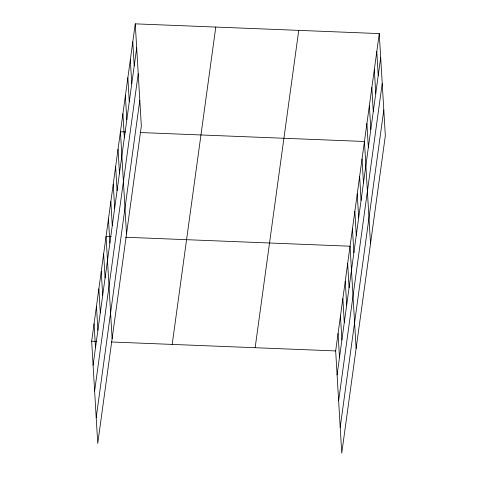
<?xml version="1.0" encoding="UTF-8"?>
<svg xmlns="http://www.w3.org/2000/svg" width="477" height="477" viewBox="0 0 477 477"><rect width="100%" height="100%" fill="white"/><g stroke="black" fill="none" stroke-linecap="round" stroke-linejoin="round"><path stroke-width="0.72" d="M135.259 23.85L141.335 126.065L97.737 443.413L91.667 341.198L135.259 23.85L379.263 33.587L385.333 135.802L341.741 453.15L335.665 350.935L379.263 33.587M93.093 365.227L136.69 47.879M94.625 391.027L138.223 73.679M96.205 417.613L139.803 100.265M172.185 344.412L215.783 27.064M255.147 347.721L298.739 30.373M337.09 374.964L380.688 57.616M338.628 400.763L382.22 83.415M340.202 427.35L383.8 110.002M125.517 131.95L120.437 131.747L126.512 233.963M140.023 132.528L364.44 141.484L370.51 243.699M111.129 236.675L106.055 236.473L112.125 338.688M125.636 237.254L350.052 246.21L356.122 348.425M91.667 341.198L96.742 341.401M111.248 341.979L335.665 350.935M376.794 51.57L378.219 75.599M374.32 69.553L375.751 93.581M371.851 87.535L373.276 111.564M369.383 105.518L370.808 129.547M366.908 123.501L368.339 147.53M362.043 158.936L363.468 182.965M359.646 176.395L361.071 200.418M357.243 193.847L358.674 217.876M354.846 211.299L356.277 235.328M352.449 228.757L353.88 252.78M347.655 263.662L349.081 287.691M345.259 281.12L346.684 305.143M342.862 298.572L344.287 322.601M340.459 316.024L341.89 340.053M338.062 333.483L339.493 357.506M132.791 41.833L134.216 65.862M130.322 59.816L131.747 83.845M127.848 77.799L129.279 101.828M125.379 95.782L126.804 119.81M122.911 113.764L124.336 137.793M118.04 149.2L119.471 173.229M115.643 166.658L117.074 190.681M113.246 184.11L114.671 208.139M110.849 201.562L112.274 225.591M108.452 219.021L109.877 243.043M103.652 253.925L105.083 277.954M101.255 271.383L102.686 295.406M98.858 288.835L100.283 312.864M96.461 306.288L97.886 330.317M94.064 323.746L95.489 347.769"/></g></svg>
